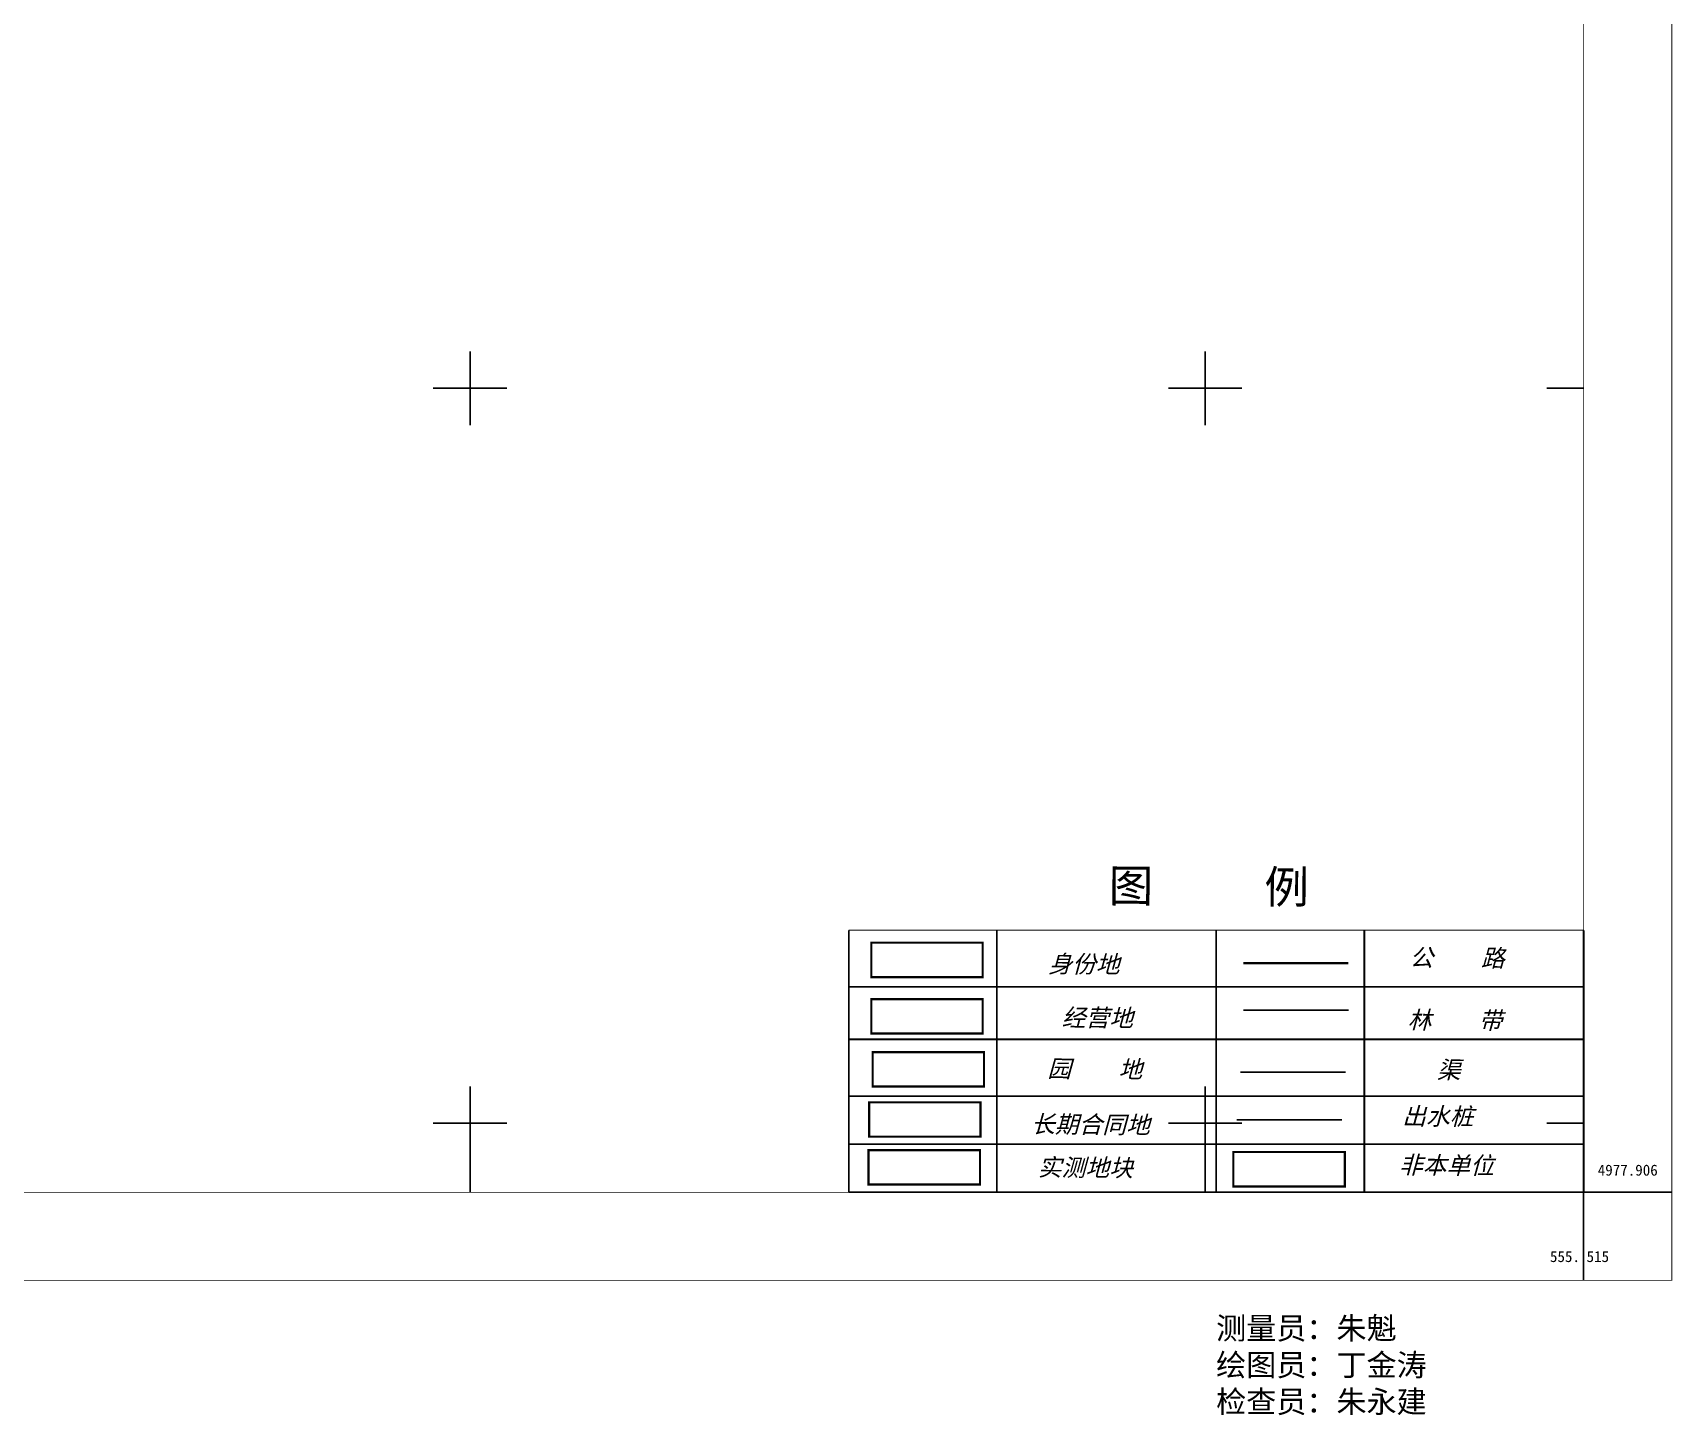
# Model space of a CAD drawing. Extents: x 550319 to 555636, y 4977603 to 4983250.
# Drawn here: x 553405 to 555636, y 4977603 to 4979484 of the extents above; entities that cross this region are included whole.
import ezdxf
from ezdxf.enums import TextEntityAlignment as Align

# ---------------------------------------------------------------- set-up
doc = ezdxf.new("R2010")
doc.units = 0
doc.header["$LTSCALE"] = 10
for name, color, linetype in [('TK', 7, 'CONTINUOUS'), ('图例', 7, 'CONTINUOUS'), ('身份地', 1, 'CONTINUOUS')]:
    doc.layers.add(name, color=color, linetype=linetype)
doc.styles.add('STYLE1', font='simhei.ttf', dxfattribs={"width": 0.8, "oblique": 15, "height": 2.5})
doc.styles.add('宋体', font='')
doc.styles.get('宋体').set_extended_font_data('SimSun')

# ---------------------------------------------------------------- blocks, each defined once
blk = doc.blocks.new('图例')
at = {"layer": '图例', "color": 7}
for p, q in [((542594.4, 4984436.4), (543594.1, 4984436.4)), ((542594.4, 4984365.1), (543594.1, 4984365.1)), ((542594.4, 4984287.3), (543594.1, 4984287.3)), ((542594.4, 4984222), (543594.1, 4984222)), ((542594.4, 4984156.7), (543594.1, 4984156.7))]:
    blk.add_line(p, q, dxfattribs=at)
at = {"layer": '图例', "color": 3, "linetype": 'Continuous'}
blk.add_line((543131.2, 4984404.5), (543274.1, 4984404.5), dxfattribs=at)
at = {"layer": '图例', "color": 7}
for points, const_width in [([(542594.4, 4984513.3), (542594.4, 4984156.7)], 2.37), ([(542594.4, 4984513.3), (543594.1, 4984513.3)], 1.48), ([(542795.9, 4984513.3), (542795.9, 4984156.7)], 2.37), ([(543094.2, 4984513.3), (543094.2, 4984156.7)], 2.37), ([(543295.7, 4984513.3), (543295.7, 4984156.7)], 2.37), ([(543594.1, 4984513.3), (543594.1, 4984156.7)], 2.37), ([(542594.4, 4984364.1), (543594.1, 4984364.1)], 1.48)]:
    blk.add_lwpolyline(points, dxfattribs=dict(at, const_width=const_width))
at = {"layer": '图例', "color": 1, "linetype": 'Continuous', "const_width": 3, "flags": 128}
blk.add_lwpolyline([(542625, 4984496.3), (542776.5, 4984496.3), (542776.5, 4984449.5), (542625, 4984449.5)], close=True, dxfattribs=at)
at = {"layer": '图例', "color": 5, "linetype": 'Continuous', "const_width": 3, "flags": 128}
blk.add_lwpolyline([(543131.2, 4984468.4), (543274.1, 4984468.4)], dxfattribs=at)
blk.add_lwpolyline([(542625, 4984419.4), (542776.5, 4984419.4), (542776.5, 4984372.6), (542625, 4984372.6)], close=True, dxfattribs=at)
at = {"layer": '图例', "color": 2, "linetype": 'Continuous', "const_width": 3, "flags": 128}
blk.add_lwpolyline([(542626.8, 4984347.3), (542778.3, 4984347.3), (542778.3, 4984300.5), (542626.8, 4984300.5)], close=True, dxfattribs=at)
at = {"layer": '图例', "color": 4, "linetype": 'Continuous', "flags": 128}
blk.add_lwpolyline([(543127.5, 4984319.9), (543270.3, 4984319.9)], dxfattribs=at)
at = {"layer": '图例', "color": 6, "linetype": 'Continuous', "const_width": 3, "flags": 128}
blk.add_lwpolyline([(542622.1, 4984279.1), (542773.6, 4984279.1), (542773.6, 4984232.3), (542622.1, 4984232.3)], close=True, dxfattribs=at)
at = {"layer": '图例', "color": 2, "linetype": 'Continuous', "flags": 128}
blk.add_lwpolyline([(543122.5, 4984255.2), (543265.3, 4984255.2)], dxfattribs=at)
at = {"layer": '图例', "color": 7, "linetype": 'Continuous', "const_width": 3, "flags": 128}
blk.add_lwpolyline([(542621.3, 4984214), (542772.9, 4984214), (542772.9, 4984167.1), (542621.3, 4984167.1)], close=True, dxfattribs=at)
at = {"layer": '图例', "color": 4, "linetype": 'Continuous', "const_width": 3, "flags": 128}
blk.add_lwpolyline([(543117.6, 4984211.4), (543269.2, 4984211.4), (543269.2, 4984164.6), (543117.6, 4984164.6)], close=True, dxfattribs=at)
at = {"layer": '图例', "color": 7, "style": 'STYLE1'}
blk.add_text('图     例', height=44.45, rotation=359.5492, dxfattribs=at).set_placement((542947.8, 4984551.8))
at = {"layer": '图例', "color": 1, "style": 'STYLE1', "oblique": 15}
blk.add_text('身份地', height=23.71, rotation=359.5492, dxfattribs=at).set_placement((542865.8, 4984455.8))
at = {"layer": '图例', "color": 7, "style": 'STYLE1', "oblique": 15}
for s, p in [(' 公\u3000\u3000路', (543341.2, 4984464.6)), ('实测地块', (542851.6, 4984179))]:
    blk.add_text(s, height=23.71, rotation=359.5492, dxfattribs=at).set_placement(p)
at = {"layer": '图例', "color": 5, "style": 'STYLE1', "oblique": 15}
blk.add_text('经营地', height=23.71, rotation=359.5492, dxfattribs=at).set_placement((542884.1, 4984382.7))
at = {"layer": '图例', "color": 3, "style": 'STYLE1', "oblique": 15}
blk.add_text('  林    带', height=23.71, rotation=359.5492, dxfattribs=at).set_placement((543322.3, 4984379.7))
at = {"layer": '图例', "color": 2, "style": 'STYLE1', "oblique": 15}
for s, p in [('园    地', (542864.5, 4984313.2)), ('出水桩', (543347.2, 4984248.6))]:
    blk.add_text(s, height=23.71, rotation=359.5492, dxfattribs=at).set_placement(p)
at = {"layer": '图例', "color": 4, "style": 'STYLE1', "oblique": 15}
for s, p in [('   渠', (543346, 4984311.9)), ('非本单位', (543342.8, 4984182.2))]:
    blk.add_text(s, height=23.71, rotation=359.5492, dxfattribs=at).set_placement(p)
at = {"layer": '图例', "color": 6, "style": 'STYLE1', "oblique": 15}
blk.add_text('长期合同地', height=23.71, rotation=359.5492, dxfattribs=at).set_placement((542842.3, 4984237.8))

msp = doc.modelspace()

# ---------------------------------------------------------------- linework, layer by layer
at = {"layer": 'TK', "linetype": 'Continuous'}
for p, q in [((554000, 4978950), (554000, 4979050)), ((555000, 4978950), (555000, 4979050)), ((553950, 4979000), (554050, 4979000)), ((554950, 4979000), (555050, 4979000)), ((555515, 4979000), (555465, 4979000)), ((554000, 4977950), (554000, 4978050)), ((555000, 4977950), (555000, 4978050)), ((553950, 4978000), (554050, 4978000)), ((554950, 4978000), (555050, 4978000)), ((555515, 4978000), (555465, 4978000)), ((554000, 4977906), (554000, 4977956)), ((555000, 4977906), (555000, 4977956)), ((555515, 4977906), (555635, 4977906)), ((555515, 4977906), (555515, 4977786))]:
    msp.add_line(p, q, dxfattribs=at)
at = {"layer": 'TK', "linetype": 'Continuous', "const_width": 1, "flags": 128}
for points in [[(550395, 4977786), (555635, 4977786), (555635, 4983026), (550395, 4983026)], [(550515, 4977906), (555515, 4977906), (555515, 4982906), (550515, 4982906)]]:
    msp.add_lwpolyline(points, close=True, dxfattribs=at)

# ---------------------------------------------------------------- block references
at = {"layer": '身份地', "color": 1, "linetype": 'Continuous'}
msp.add_blockref('图例', (11920.9, -6250.7), dxfattribs=at)

# ---------------------------------------------------------------- texts
at = {"layer": 'TK', "linetype": 'Continuous', "style": '宋体'}
msp.add_text('4977.906', height=15, dxfattribs=at).set_placement((555575, 4977936), align=Align.MIDDLE)
msp.add_text('555.', height=15, dxfattribs=at).set_placement((555510, 4977818.5), align=Align.MIDDLE_RIGHT)
for s, height, p in [('515', 15, (555519, 4977818.5)), ('测量员：朱魁', 30, (555015, 4977721)), ('绘图员：丁金涛', 30, (555015, 4977671)), ('检查员：朱永建', 30, (555015, 4977621))]:
    msp.add_text(s, height=height, dxfattribs=at).set_placement(p, align=Align.MIDDLE_LEFT)

doc.saveas('drawing.dxf')
